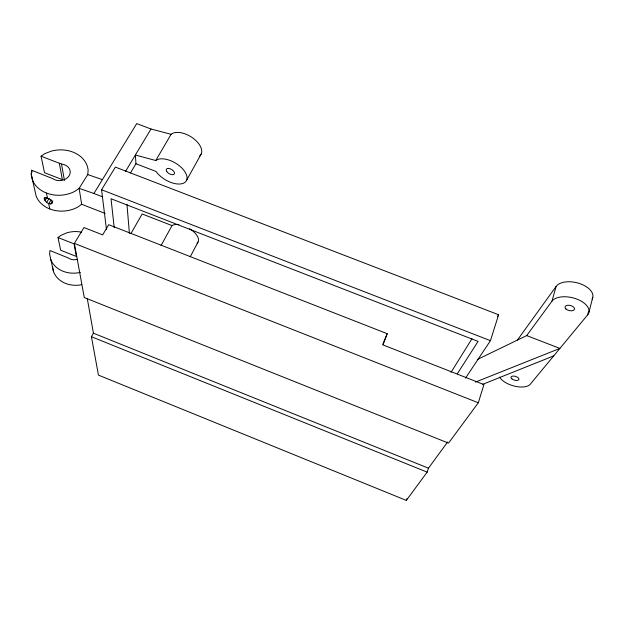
<?xml version="1.0" encoding="UTF-8"?>
<svg xmlns="http://www.w3.org/2000/svg" width="624" height="624" viewBox="0 0 624 624"><rect width="100%" height="100%" fill="white"/><g stroke="black" fill="none" stroke-linecap="round" stroke-linejoin="round"><path stroke-width="0.94" d="M59.335 163.254L62.08 164.135A10.46 8.307 -4.5 0 1 69.038 175.913A10.46 8.307 -4.5 0 1 52.697 178.62L31.699 170.258L31.2 174.018L32.386 179.868A28.525 22.659 -4.5 0 0 75.192 191.147L79.131 188.347L87.742 174.58L88.132 170.508A28.525 22.659 -4.5 0 0 51.394 151.102L44.694 153.707L41.051 156.195L44.507 172.7L62.338 179.626L59.335 163.254L41.051 156.195M588.908 312.359L592.8 297.32M499.676 377.13A16.622 7.823 16.3 0 0 514.761 386.194A16.622 7.823 16.3 0 0 530.252 384.251L587.652 314.863L588.377 312.047M477.352 359.502L526.687 335.587L551.944 301.22L556.148 286.4A19.336 10.631 13 0 1 580.07 283.694A19.336 10.631 13 0 1 592.09 299.06M478.304 402.769L483.943 384.571L382.933 344.916L387.192 333.684L108.693 224.687L102.679 234.881L83.975 227.542L74.373 243.383L84.271 297.539L448.539 443.134L478.304 402.769L74.373 243.383M465.504 378.152L490.448 340.665L498.599 314.746L115.378 167.099L101.572 189.743L106.447 229.343M87.266 298.49L93.413 333.185L91.424 336.718L98.444 375.118L406.318 500.409L427.159 472.142L428.454 468.179L447.642 441.987M406.318 500.409L406.934 498.576M382.871 344.339L387.192 333.684M190.273 256.737L197.98 242.081M161.078 245.521L172.013 225.584A15.608 7.621 28.5 0 1 178.916 224.648M186.443 180.562L201.084 154.222M131.04 233.399L142.163 213.977L172.013 225.584M130.455 172.949L135.946 163.745L135.385 155.002L155.758 160.532L171.085 134.293A18.158 10.101 31.2 0 1 193.658 138.637A18.158 10.101 31.2 0 1 199.36 156.234M125.525 171.405L150.992 129.012L171.085 134.293M105.199 213.47L81.666 204.282L79.131 188.347L93.889 193.487L136.742 123.591L150.992 129.012M451.019 372.333L472.001 338.699M50.848 203.962L52.603 202.917C52.143 199.54 47.432 197.66 44.444 197.933L44.195 198.362C44.647 201.334 47.791 204.095 50.848 203.962L52.829 200.866M51.16 199.852L48.68 203.728L49.795 208.939M457.298 373.831L478.062 341.39L111.033 198.752L114.208 227.705M46.66 202.324L49.14 198.455M44.21 198.986L45.24 197.387M45.022 200.593L47.05 197.434M497.554 316.36L498.599 314.746M517.413 340.041L556.148 286.4M58.009 237.541L74.038 243.867L76.346 256.456L60.668 250.232L58.009 237.541L61.168 235.24L67.002 232.775A24.921 20.756 -6.6 0 1 81.494 232.183M81.666 204.282L77.828 207.043A27.791 22.292 -4.9 0 1 36.122 196.037L31.2 174.018M482.492 384.415L553.738 355.867M475.402 382.122L559.9 348.41L526.687 335.587M87.742 174.58L102.375 179.634M135.946 163.745L156.133 171.499A18.494 9.773 30.6 0 0 181.381 183.838A18.494 9.773 30.6 0 0 180.804 167.006A18.494 9.773 30.6 0 0 155.758 160.532M101.572 189.743L490.448 340.665M93.889 193.487L102.648 196.888M93.413 333.185L428.454 468.179M91.424 336.718L427.159 472.142M77.314 259.311A9.134 7.613 -6.6 0 1 68.359 258.001L49.967 250.528L49.577 253.999L53.531 271.729A24.359 20.436 -7 0 0 81.689 284.7M31.699 170.258L32.113 172.068M46.402 193.019L47.549 198.416M52.455 266.471L53.531 271.729M61.503 164.104L64.451 180.453M126.945 204.243L129.394 233.306M80.387 272.353A24.921 20.756 -6.6 0 1 50.669 259.342M551.944 301.22A19.516 10.475 13.4 0 1 576.802 299.068A19.516 10.475 13.4 0 1 587.652 314.863M189.571 228.704A15.608 7.621 28.5 0 1 197.09 243.095M566.038 309.067A4.875 2.621 13.4 0 0 574.228 309.738A4.875 2.621 13.4 0 0 569.049 305.261A4.875 2.621 13.4 0 0 566.038 309.067M511.945 378.924A4.157 1.958 16.3 0 0 518.778 379.766A4.157 1.958 16.3 0 0 514.168 376.108A4.157 1.958 16.3 0 0 511.945 378.924M166.756 171.545A4.625 2.441 30.6 0 0 173.979 174.33A4.625 2.441 30.6 0 0 170.344 168.862A4.625 2.441 30.6 0 0 166.756 171.545"/></g></svg>
